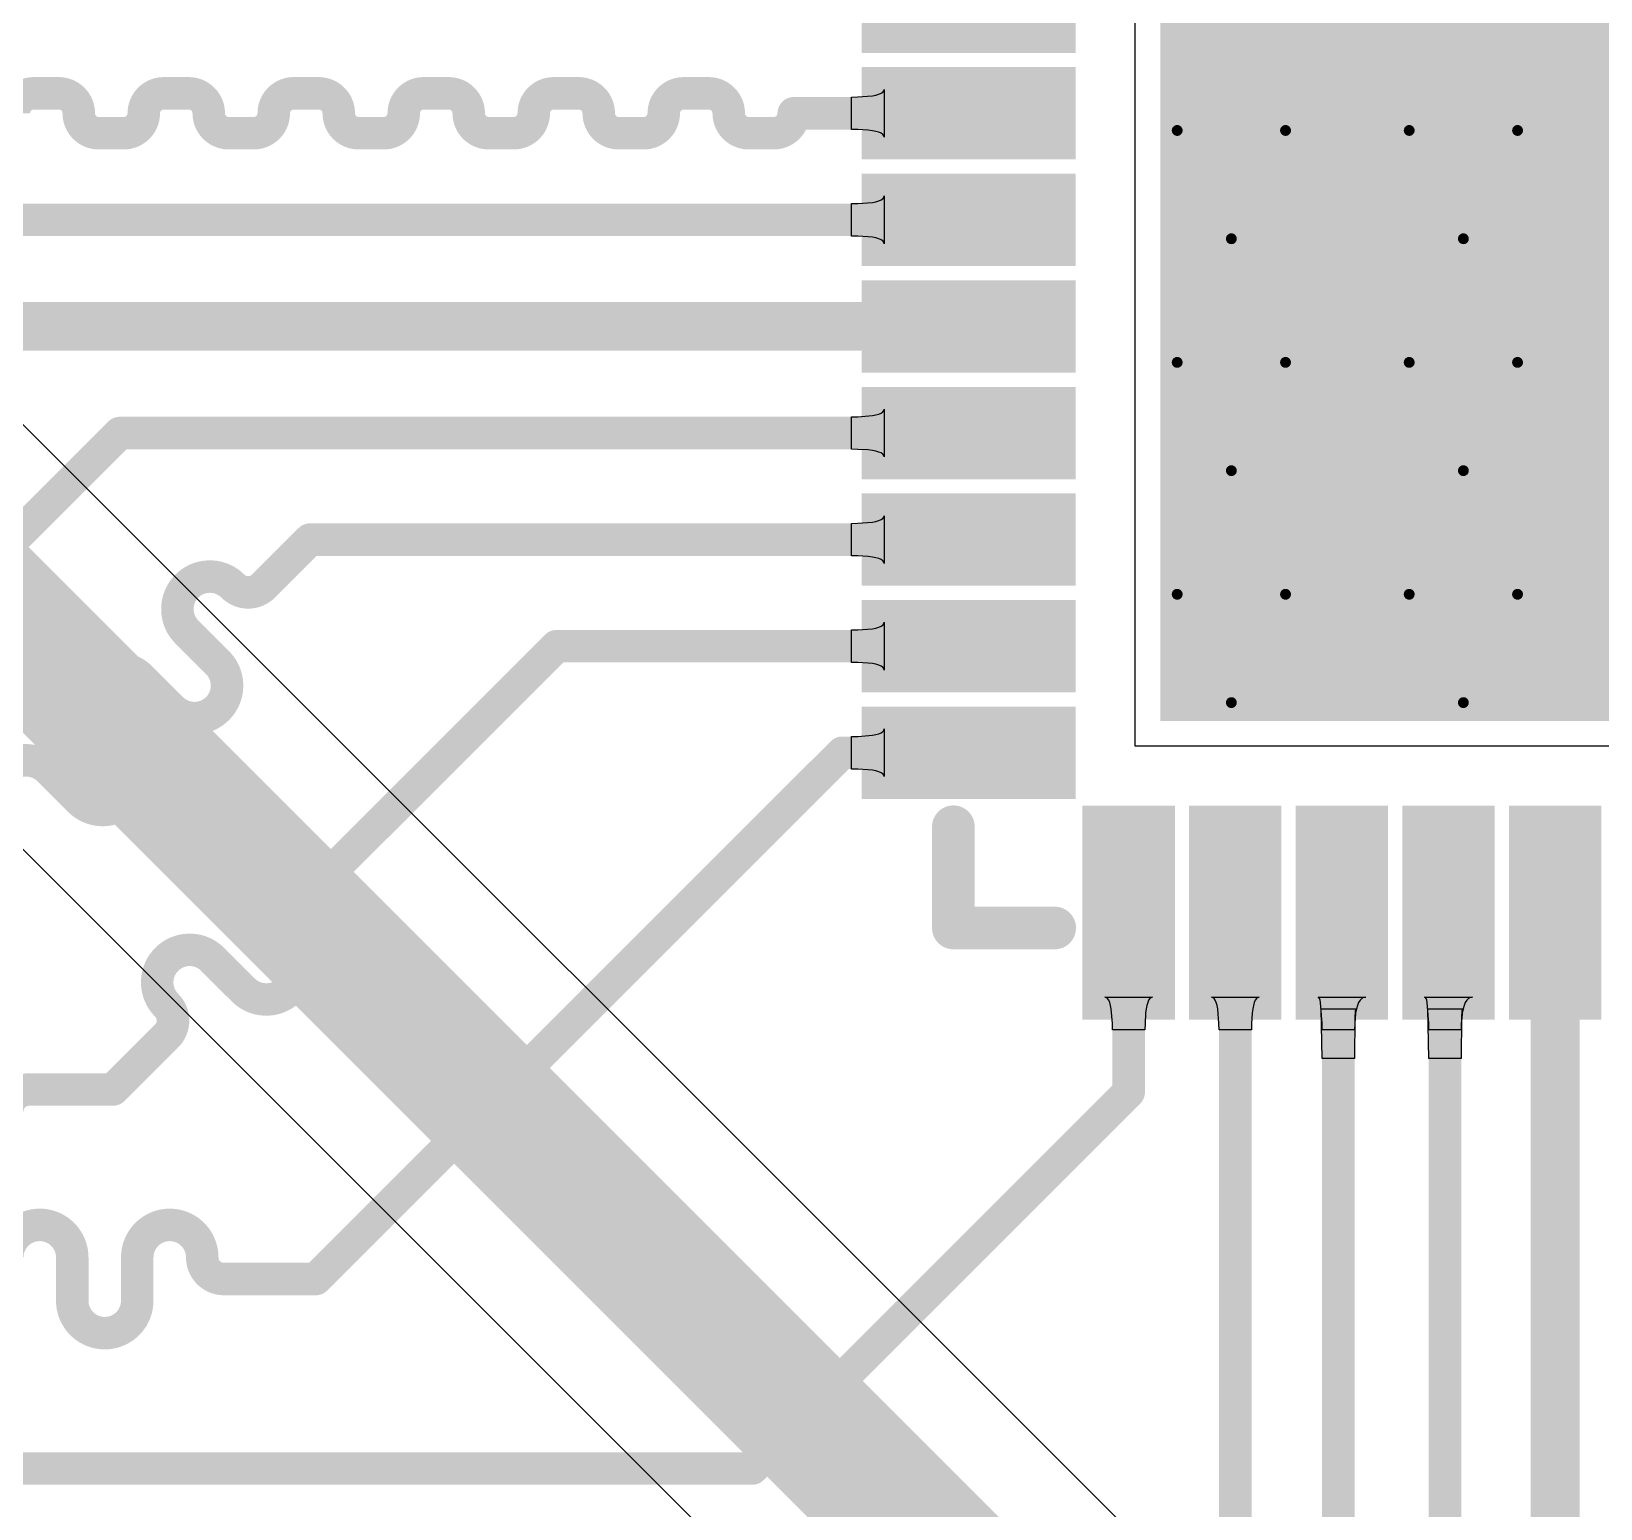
# Model space of a CAD drawing. Header units: millimetres. Extents: x 80 to 220, y 44 to 120.
# Drawn here: x 113.3 to 120.66, y 69.78 to 76.71 of the extents above; entities that cross this region are included whole.
import ezdxf

# ---------------------------------------------------------------- set-up
doc = ezdxf.new("R2010")
doc.units = ezdxf.units.MM
for name, color, linetype in [('BottomLayer', 5, 'Continuous'), ('DrillDrawing', 1, 'Continuous'), ('MultiLayer', 9, 'Continuous'), ('TopLayer', 1, 'Continuous'), ('TopOverlay', 2, 'Continuous'), ('TopPaste', 8, 'Continuous'), ('TopSolder', 216, 'Continuous'), ('ViaHoleLayer', 16, 'Continuous')]:
    doc.layers.add(name, color=color, linetype=linetype)

# ---------------------------------------------------------------- blocks, each defined once
blk = doc.blocks.new('QFN_64PIN_7')
at = {"layer": 'TopLayer'}
for points in [[(-3.5, -3.5), (3.5, -3.5), (-3.5, 3.5), (3.5, 3.5)], [(4.1, -1.635), (4.1, -1.865), (4.9, -1.635), (4.9, -1.865)], [(4.1, -2.135), (4.1, -2.365), (4.9, -2.135), (4.9, -2.365)], [(4.1, -2.635), (4.1, -2.865), (4.9, -2.635), (4.9, -2.865)], [(4.1, -3.135), (4.1, -3.365), (4.9, -3.135), (4.9, -3.365)], [(4.1, -3.635), (4.1, -3.865), (4.9, -3.635), (4.9, -3.865)], [(0.635, -4.9), (0.865, -4.9), (0.635, -4.1), (0.865, -4.1)], [(1.135, -4.9), (1.365, -4.9), (1.135, -4.1), (1.365, -4.1)], [(1.635, -4.9), (1.865, -4.9), (1.635, -4.1), (1.865, -4.1)], [(2.135, -4.9), (2.365, -4.9), (2.135, -4.1), (2.365, -4.1)], [(2.635, -4.9), (2.865, -4.9), (2.635, -4.1), (2.865, -4.1)], [(3.135, -4.9), (3.365, -4.9), (3.135, -4.1), (3.365, -4.1)], [(3.635, -4.9), (3.865, -4.9), (3.635, -4.1), (3.865, -4.1)]]:
    blk.add_solid(points, dxfattribs=at)
at = {"layer": 'TopOverlay', "const_width": 0.2}
for points in [[(4.572, -4.572), (4.572, -4.097)], [(4.572, -4.572), (4.097, -4.572)]]:
    blk.add_lwpolyline(points, dxfattribs=at)
at = {"layer": 'TopOverlay', "const_width": 0.1}
for points in [[(4.522, -4.097, 1), (4.622, -4.097, 1)], [(4.047, -4.572, 1), (4.147, -4.572, 1)], [(4.522, -4.572, 1), (4.622, -4.572, 1)], [(4.522, -4.572, 1), (4.622, -4.572, 1)]]:
    blk.add_lwpolyline(points, format="xyb", close=True, dxfattribs=at)
at = {"layer": 'TopPaste'}
for points in [[(-3.5, -3.5), (3.5, -3.5), (-3.5, 3.5), (3.5, 3.5)], [(4.1, -1.635), (4.1, -1.865), (4.9, -1.635), (4.9, -1.865)], [(4.1, -2.135), (4.1, -2.365), (4.9, -2.135), (4.9, -2.365)], [(4.1, -2.635), (4.1, -2.865), (4.9, -2.635), (4.9, -2.865)], [(4.1, -3.135), (4.1, -3.365), (4.9, -3.135), (4.9, -3.365)], [(4.1, -3.635), (4.1, -3.865), (4.9, -3.635), (4.9, -3.865)], [(0.635, -4.9), (0.865, -4.9), (0.635, -4.1), (0.865, -4.1)], [(1.135, -4.9), (1.365, -4.9), (1.135, -4.1), (1.365, -4.1)], [(1.635, -4.9), (1.865, -4.9), (1.635, -4.1), (1.865, -4.1)], [(2.135, -4.9), (2.365, -4.9), (2.135, -4.1), (2.365, -4.1)], [(2.635, -4.9), (2.865, -4.9), (2.635, -4.1), (2.865, -4.1)], [(3.135, -4.9), (3.365, -4.9), (3.135, -4.1), (3.365, -4.1)], [(3.635, -4.9), (3.865, -4.9), (3.635, -4.1), (3.865, -4.1)]]:
    blk.add_solid(points, dxfattribs=at)
at = {"layer": 'TopSolder'}
for points in [[(-3.6016, -3.6016), (3.6016, -3.6016), (-3.6016, 3.6016), (3.6016, 3.6016)], [(3.9984, -1.5334), (3.9984, -1.9666), (5.0016, -1.5334), (5.0016, -1.9666)], [(3.9984, -2.0334), (3.9984, -2.4666), (5.0016, -2.0334), (5.0016, -2.4666)], [(3.9984, -2.5334), (3.9984, -2.9666), (5.0016, -2.5334), (5.0016, -2.9666)], [(3.9984, -3.0334), (3.9984, -3.4666), (5.0016, -3.0334), (5.0016, -3.4666)], [(3.9984, -3.5334), (3.9984, -3.9666), (5.0016, -3.5334), (5.0016, -3.9666)], [(0.4666, -3.9984), (0.0334, -3.9984), (0.4666, -5.0016), (0.0334, -5.0016)], [(0.5334, -5.0016), (0.9666, -5.0016), (0.5334, -3.9984), (0.9666, -3.9984)], [(1.0334, -5.0016), (1.4666, -5.0016), (1.0334, -3.9984), (1.4666, -3.9984)], [(1.5334, -5.0016), (1.9666, -5.0016), (1.5334, -3.9984), (1.9666, -3.9984)], [(2.0334, -5.0016), (2.4666, -5.0016), (2.0334, -3.9984), (2.4666, -3.9984)], [(2.5334, -5.0016), (2.9666, -5.0016), (2.5334, -3.9984), (2.9666, -3.9984)], [(3.0334, -5.0016), (3.4666, -5.0016), (3.0334, -3.9984), (3.4666, -3.9984)], [(3.5334, -5.0016), (3.9666, -5.0016), (3.5334, -3.9984), (3.9666, -3.9984)]]:
    blk.add_solid(points, dxfattribs=at)

msp = doc.modelspace()

# ---------------------------------------------------------------- linework, layer by layer
at = {"layer": 'BottomLayer'}
for p, q in [((119.598, 68.5291), (112.8194, 75.3078)), ((111.823, 74.3114), (118.808, 67.3264))]:
    msp.add_line(p, q, dxfattribs=at)
at = {"layer": 'BottomLayer', "const_width": 0.225}
for points in [[(118.8127, 75.9949, 1), (119.0377, 75.9949, 1)], [(118.8127, 75.9949, 1), (119.0377, 75.9949, 1)], [(118.8127, 75.9949, 1), (119.0377, 75.9949, 1)], [(119.9007, 75.9949, 1), (120.1257, 75.9949, 1)], [(118.8127, 74.907, 1), (119.0377, 74.907, 1)], [(118.8127, 74.907, 1), (119.0377, 74.907, 1)], [(118.8127, 74.907, 1), (119.0377, 74.907, 1)], [(119.9007, 74.907, 1), (120.1257, 74.907, 1)], [(118.8127, 73.819, 1), (119.0377, 73.819, 1)], [(118.8127, 73.819, 1), (119.0377, 73.819, 1)], [(118.8127, 73.819, 1), (119.0377, 73.819, 1)], [(119.9007, 73.819, 1), (120.1257, 73.819, 1)]]:
    msp.add_lwpolyline(points, format="xyb", close=True, dxfattribs=at)
at = {"layer": 'BottomLayer', "const_width": 0.635}
msp.add_lwpolyline([(112.3212, 74.8096), (119.3062, 67.8246)], dxfattribs=at)
at = {"layer": 'DrillDrawing', "const_width": 0.0508}
for points in [[(118.6712, 76.2489), (119.1792, 76.2489)], [(118.6712, 76.2489), (118.9252, 75.7409)], [(118.6712, 76.2489), (119.1792, 76.2489)], [(118.6712, 76.2489), (118.9252, 75.7409)], [(118.6712, 76.2489), (119.1792, 76.2489)], [(118.6712, 76.2489), (118.9252, 75.7409)], [(118.9252, 75.7409), (119.1792, 76.2489)], [(118.9252, 75.7409), (119.1792, 76.2489)], [(118.9252, 75.7409), (119.1792, 76.2489)], [(119.7592, 76.2489), (120.2672, 76.2489)], [(119.7592, 76.2489), (120.0132, 75.7409)], [(120.0132, 75.7409), (120.2672, 76.2489)], [(118.6712, 75.161), (119.1792, 75.161)], [(118.6712, 75.161), (118.9252, 74.653)], [(118.6712, 75.161), (119.1792, 75.161)], [(118.6712, 75.161), (118.9252, 74.653)], [(118.6712, 75.161), (119.1792, 75.161)], [(118.6712, 75.161), (118.9252, 74.653)], [(118.9252, 74.653), (119.1792, 75.161)], [(118.9252, 74.653), (119.1792, 75.161)], [(118.9252, 74.653), (119.1792, 75.161)], [(119.7592, 75.161), (120.2672, 75.161)], [(119.7592, 75.161), (120.0132, 74.653)], [(120.0132, 74.653), (120.2672, 75.161)], [(118.6712, 74.073), (119.1792, 74.073)], [(118.6712, 74.073), (118.9252, 73.565)], [(118.6712, 74.073), (119.1792, 74.073)], [(118.6712, 74.073), (118.9252, 73.565)], [(118.6712, 74.073), (119.1792, 74.073)], [(118.6712, 74.073), (118.9252, 73.565)], [(118.9252, 73.565), (119.1792, 74.073)], [(118.9252, 73.565), (119.1792, 74.073)], [(118.9252, 73.565), (119.1792, 74.073)], [(119.7592, 74.073), (120.2672, 74.073)], [(119.7592, 74.073), (120.0132, 73.565)], [(120.0132, 73.565), (120.2672, 74.073)]]:
    msp.add_lwpolyline(points, dxfattribs=at)
at = {"layer": 'DrillDrawing', "const_width": 0.0254}
for points in [[(118.6585, 76.2489, 1), (118.6839, 76.2489, 1)], [(118.6585, 76.2489, 1), (118.6839, 76.2489, 1)], [(118.6585, 76.2489, 1), (118.6839, 76.2489, 1)], [(118.6585, 76.2489, 1), (118.6839, 76.2489, 1)], [(118.6585, 76.2489, 1), (118.6839, 76.2489, 1)], [(118.6585, 76.2489, 1), (118.6839, 76.2489, 1)], [(119.1665, 76.2489, 1), (119.1919, 76.2489, 1)], [(119.1665, 76.2489, 1), (119.1919, 76.2489, 1)], [(119.1665, 76.2489, 1), (119.1919, 76.2489, 1)], [(119.1665, 76.2489, 1), (119.1919, 76.2489, 1)], [(119.1665, 76.2489, 1), (119.1919, 76.2489, 1)], [(119.1665, 76.2489, 1), (119.1919, 76.2489, 1)], [(119.7465, 76.2489, 1), (119.7719, 76.2489, 1)], [(119.7465, 76.2489, 1), (119.7719, 76.2489, 1)], [(120.2545, 76.2489, 1), (120.2799, 76.2489, 1)], [(120.2545, 76.2489, 1), (120.2799, 76.2489, 1)], [(118.9125, 75.7409, 1), (118.9379, 75.7409, 1)], [(118.9125, 75.7409, 1), (118.9379, 75.7409, 1)], [(118.9125, 75.7409, 1), (118.9379, 75.7409, 1)], [(118.9125, 75.7409, 1), (118.9379, 75.7409, 1)], [(118.9125, 75.7409, 1), (118.9379, 75.7409, 1)], [(118.9125, 75.7409, 1), (118.9379, 75.7409, 1)], [(120.0005, 75.7409, 1), (120.0259, 75.7409, 1)], [(120.0005, 75.7409, 1), (120.0259, 75.7409, 1)], [(118.6585, 75.161, 1), (118.6839, 75.161, 1)], [(118.6585, 75.161, 1), (118.6839, 75.161, 1)], [(118.6585, 75.161, 1), (118.6839, 75.161, 1)], [(118.6585, 75.161, 1), (118.6839, 75.161, 1)], [(118.6585, 75.161, 1), (118.6839, 75.161, 1)], [(118.6585, 75.161, 1), (118.6839, 75.161, 1)], [(119.1665, 75.161, 1), (119.1919, 75.161, 1)], [(119.1665, 75.161, 1), (119.1919, 75.161, 1)], [(119.1665, 75.161, 1), (119.1919, 75.161, 1)], [(119.1665, 75.161, 1), (119.1919, 75.161, 1)], [(119.1665, 75.161, 1), (119.1919, 75.161, 1)], [(119.1665, 75.161, 1), (119.1919, 75.161, 1)], [(119.7465, 75.161, 1), (119.7719, 75.161, 1)], [(119.7465, 75.161, 1), (119.7719, 75.161, 1)], [(120.2545, 75.161, 1), (120.2799, 75.161, 1)], [(120.2545, 75.161, 1), (120.2799, 75.161, 1)], [(118.9125, 74.653, 1), (118.9379, 74.653, 1)], [(118.9125, 74.653, 1), (118.9379, 74.653, 1)], [(118.9125, 74.653, 1), (118.9379, 74.653, 1)], [(118.9125, 74.653, 1), (118.9379, 74.653, 1)], [(118.9125, 74.653, 1), (118.9379, 74.653, 1)], [(118.9125, 74.653, 1), (118.9379, 74.653, 1)], [(120.0005, 74.653, 1), (120.0259, 74.653, 1)], [(120.0005, 74.653, 1), (120.0259, 74.653, 1)], [(118.6585, 74.073, 1), (118.6839, 74.073, 1)], [(118.6585, 74.073, 1), (118.6839, 74.073, 1)], [(118.6585, 74.073, 1), (118.6839, 74.073, 1)], [(118.6585, 74.073, 1), (118.6839, 74.073, 1)], [(118.6585, 74.073, 1), (118.6839, 74.073, 1)], [(118.6585, 74.073, 1), (118.6839, 74.073, 1)], [(119.1665, 74.073, 1), (119.1919, 74.073, 1)], [(119.1665, 74.073, 1), (119.1919, 74.073, 1)], [(119.1665, 74.073, 1), (119.1919, 74.073, 1)], [(119.1665, 74.073, 1), (119.1919, 74.073, 1)], [(119.1665, 74.073, 1), (119.1919, 74.073, 1)], [(119.1665, 74.073, 1), (119.1919, 74.073, 1)], [(119.7465, 74.073, 1), (119.7719, 74.073, 1)], [(119.7465, 74.073, 1), (119.7719, 74.073, 1)], [(120.2545, 74.073, 1), (120.2799, 74.073, 1)], [(120.2545, 74.073, 1), (120.2799, 74.073, 1)], [(118.9125, 73.565, 1), (118.9379, 73.565, 1)], [(118.9125, 73.565, 1), (118.9379, 73.565, 1)], [(118.9125, 73.565, 1), (118.9379, 73.565, 1)], [(118.9125, 73.565, 1), (118.9379, 73.565, 1)], [(118.9125, 73.565, 1), (118.9379, 73.565, 1)], [(118.9125, 73.565, 1), (118.9379, 73.565, 1)], [(120.0005, 73.565, 1), (120.0259, 73.565, 1)], [(120.0005, 73.565, 1), (120.0259, 73.565, 1)]]:
    msp.add_lwpolyline(points, format="xyb", close=True, dxfattribs=at)
at = {"layer": 'MultiLayer', "const_width": 0.225}
for points in [[(118.8127, 75.9949, 1), (119.0377, 75.9949, 1)], [(118.8127, 75.9949, 1), (119.0377, 75.9949, 1)], [(118.8127, 75.9949, 1), (119.0377, 75.9949, 1)], [(119.9007, 75.9949, 1), (120.1257, 75.9949, 1)], [(118.8127, 74.907, 1), (119.0377, 74.907, 1)], [(118.8127, 74.907, 1), (119.0377, 74.907, 1)], [(118.8127, 74.907, 1), (119.0377, 74.907, 1)], [(119.9007, 74.907, 1), (120.1257, 74.907, 1)], [(118.8127, 73.819, 1), (119.0377, 73.819, 1)], [(118.8127, 73.819, 1), (119.0377, 73.819, 1)], [(118.8127, 73.819, 1), (119.0377, 73.819, 1)], [(119.9007, 73.819, 1), (120.1257, 73.819, 1)]]:
    msp.add_lwpolyline(points, format="xyb", close=True, dxfattribs=at)
at = {"layer": 'TopLayer'}
for p, q in [((118.4746, 76.3336), (118.4746, 76.8336)), ((117.1442, 76.4058), (117.1732, 76.4062)), ((117.1442, 76.2534), (117.1442, 76.4058)), ((117.1732, 76.4062), (117.2418, 76.4115)), ((117.2418, 76.4115), (117.2585, 76.4147)), ((117.2585, 76.4147), (117.2723, 76.4187)), ((117.2723, 76.4187), (117.2829, 76.4233)), ((117.2829, 76.4233), (117.2905, 76.4287)), ((117.2905, 76.4287), (117.2951, 76.4348)), ((117.2951, 76.4348), (117.2966, 76.4415)), ((117.2966, 76.4415), (117.2966, 76.2176)), ((118.4746, 75.8336), (118.4746, 76.3336)), ((117.1732, 76.253), (117.1442, 76.2534)), ((117.222, 76.2502), (117.1732, 76.253)), ((117.2418, 76.2477), (117.222, 76.2502)), ((117.2585, 76.2445), (117.2418, 76.2477)), ((117.2723, 76.2405), (117.2585, 76.2445)), ((117.2829, 76.2359), (117.2723, 76.2405)), ((117.2905, 76.2305), (117.2829, 76.2359)), ((117.2951, 76.2244), (117.2905, 76.2305)), ((117.2966, 76.2176), (117.2951, 76.2244)), ((117.1442, 75.9058), (117.1732, 75.9062)), ((117.1442, 75.7534), (117.1442, 75.9058)), ((117.1732, 75.9062), (117.2418, 75.9115)), ((117.2418, 75.9115), (117.2585, 75.9147)), ((117.2585, 75.9147), (117.2723, 75.9187)), ((117.2723, 75.9187), (117.2829, 75.9233)), ((117.2829, 75.9233), (117.2905, 75.9287)), ((117.2905, 75.9287), (117.2951, 75.9348)), ((117.2951, 75.9348), (117.2966, 75.9415)), ((117.2966, 75.9415), (117.2966, 75.7176)), ((118.4746, 75.3336), (118.4746, 75.8336)), ((117.1732, 75.753), (117.1442, 75.7534)), ((117.222, 75.7502), (117.1732, 75.753)), ((117.2418, 75.7477), (117.222, 75.7502)), ((117.2585, 75.7445), (117.2418, 75.7477)), ((117.2723, 75.7405), (117.2585, 75.7445)), ((117.2829, 75.7359), (117.2723, 75.7405)), ((117.2905, 75.7305), (117.2829, 75.7359)), ((117.2951, 75.7244), (117.2905, 75.7305)), ((117.2966, 75.7176), (117.2951, 75.7244)), ((118.4746, 74.8336), (118.4746, 75.3336)), ((117.2418, 74.9115), (117.2585, 74.9147)), ((117.2585, 74.9147), (117.2723, 74.9187)), ((117.2723, 74.9187), (117.2829, 74.9233)), ((117.2829, 74.9233), (117.2905, 74.9287)), ((117.2905, 74.9287), (117.2951, 74.9348)), ((117.2951, 74.9348), (117.2966, 74.9415)), ((117.2966, 74.9415), (117.2966, 74.7176)), ((117.1442, 74.9058), (117.1732, 74.9062)), ((117.1442, 74.7534), (117.1442, 74.9058)), ((117.1732, 74.9062), (117.2418, 74.9115)), ((118.4746, 74.3336), (118.4746, 74.8336)), ((117.1732, 74.753), (117.1442, 74.7534)), ((117.222, 74.7502), (117.1732, 74.753)), ((117.2418, 74.7477), (117.222, 74.7502)), ((117.2585, 74.7445), (117.2418, 74.7477)), ((117.2723, 74.7405), (117.2585, 74.7445)), ((117.2829, 74.7359), (117.2723, 74.7405)), ((117.2905, 74.7305), (117.2829, 74.7359)), ((117.2951, 74.7244), (117.2905, 74.7305)), ((117.2966, 74.7176), (117.2951, 74.7244)), ((117.1442, 74.4058), (117.1732, 74.4062)), ((117.1442, 74.2534), (117.1442, 74.4058)), ((117.1732, 74.4062), (117.2418, 74.4115)), ((117.2418, 74.4115), (117.2585, 74.4147)), ((117.2585, 74.4147), (117.2723, 74.4187)), ((117.2723, 74.4187), (117.2829, 74.4233)), ((117.2829, 74.4233), (117.2905, 74.4287)), ((117.2905, 74.4287), (117.2951, 74.4348)), ((117.2951, 74.4348), (117.2966, 74.4416)), ((117.2966, 74.4416), (117.2966, 74.2176)), ((118.4746, 73.8336), (118.4746, 74.3336)), ((117.1732, 74.253), (117.1442, 74.2534)), ((117.222, 74.2502), (117.1732, 74.253)), ((117.2418, 74.2477), (117.222, 74.2502)), ((117.2585, 74.2445), (117.2418, 74.2477)), ((117.2723, 74.2405), (117.2585, 74.2445)), ((117.2829, 74.2359), (117.2723, 74.2405)), ((117.2905, 74.2305), (117.2829, 74.2359)), ((117.2951, 74.2244), (117.2905, 74.2305)), ((117.2966, 74.2176), (117.2951, 74.2244)), ((117.1442, 73.9058), (117.1732, 73.9062)), ((117.1442, 73.7534), (117.1442, 73.9058)), ((117.1732, 73.9062), (117.2418, 73.9115)), ((117.2418, 73.9115), (117.2585, 73.9147)), ((117.2585, 73.9147), (117.2723, 73.9187)), ((117.2723, 73.9187), (117.2829, 73.9233)), ((117.2829, 73.9233), (117.2905, 73.9287)), ((117.2905, 73.9287), (117.2951, 73.9348)), ((117.2951, 73.9348), (117.2966, 73.9416)), ((117.2966, 73.9416), (117.2966, 73.7177)), ((118.4746, 73.3606), (118.4746, 73.8336)), ((117.1732, 73.753), (117.1442, 73.7534)), ((117.222, 73.7502), (117.1732, 73.753)), ((117.2418, 73.7477), (117.222, 73.7502)), ((117.2585, 73.7445), (117.2418, 73.7477)), ((117.2723, 73.7405), (117.2585, 73.7445)), ((117.2829, 73.7359), (117.2723, 73.7405)), ((117.2905, 73.7305), (117.2829, 73.7359)), ((117.2951, 73.7244), (117.2905, 73.7305)), ((117.2966, 73.7177), (117.2951, 73.7244)), ((117.2951, 73.4348), (117.2966, 73.4416)), ((117.2966, 73.4416), (117.2966, 73.2177)), ((117.1442, 73.4058), (117.1732, 73.4062)), ((117.1442, 73.2534), (117.1442, 73.4058)), ((117.1732, 73.4062), (117.2418, 73.4115)), ((117.2418, 73.4115), (117.2585, 73.4147)), ((117.2585, 73.4147), (117.2723, 73.4187)), ((117.2723, 73.4187), (117.2829, 73.4233)), ((117.2829, 73.4233), (117.2905, 73.4287)), ((117.2905, 73.4287), (117.2951, 73.4348)), ((125.9126, 73.3606), (118.4746, 73.3606)), ((117.1732, 73.253), (117.1442, 73.2534)), ((117.222, 73.2502), (117.1732, 73.253)), ((117.2418, 73.2477), (117.222, 73.2502)), ((117.2585, 73.2445), (117.2418, 73.2477)), ((117.2723, 73.2405), (117.2585, 73.2445)), ((117.2829, 73.2359), (117.2723, 73.2405)), ((117.2905, 73.2305), (117.2829, 73.2359)), ((117.2951, 73.2244), (117.2905, 73.2305)), ((117.2966, 73.2177), (117.2951, 73.2244)), ((118.3384, 72.1811), (118.3317, 72.1826)), ((118.3317, 72.1826), (118.5556, 72.1826)), ((118.3445, 72.1765), (118.3384, 72.1811)), ((118.3499, 72.1689), (118.3445, 72.1765)), ((118.3545, 72.1583), (118.3499, 72.1689)), ((118.3585, 72.1445), (118.3545, 72.1583)), ((118.3617, 72.1278), (118.3585, 72.1445)), ((118.367, 72.0592), (118.3617, 72.1278)), ((118.5255, 72.1278), (118.523, 72.108)), ((118.5287, 72.1445), (118.5255, 72.1278)), ((118.5327, 72.1583), (118.5287, 72.1445)), ((118.5373, 72.1689), (118.5327, 72.1583)), ((118.5427, 72.1765), (118.5373, 72.1689)), ((118.5488, 72.1811), (118.5427, 72.1765)), ((118.5556, 72.1826), (118.5488, 72.1811)), ((118.8384, 72.1811), (118.8316, 72.1826)), ((118.8316, 72.1826), (119.0556, 72.1826)), ((118.8445, 72.1765), (118.8384, 72.1811)), ((118.8499, 72.1689), (118.8445, 72.1765)), ((118.8545, 72.1583), (118.8499, 72.1689)), ((118.8585, 72.1445), (118.8545, 72.1583)), ((118.8617, 72.1278), (118.8585, 72.1445)), ((118.867, 72.0592), (118.8617, 72.1278)), ((119.0255, 72.1278), (119.023, 72.108)), ((119.0287, 72.1445), (119.0255, 72.1278)), ((119.0327, 72.1583), (119.0287, 72.1445)), ((119.0373, 72.1689), (119.0327, 72.1583)), ((119.0427, 72.1765), (119.0373, 72.1689)), ((119.0488, 72.1811), (119.0427, 72.1765)), ((119.0556, 72.1826), (119.0488, 72.1811)), ((119.3353, 72.1811), (119.3316, 72.1826)), ((119.3316, 72.1826), (119.5555, 72.1826)), ((119.3385, 72.1765), (119.3353, 72.1811)), ((119.3414, 72.1689), (119.3385, 72.1765)), ((119.3438, 72.1583), (119.3414, 72.1689)), ((119.3505, 72.0592), (119.3438, 72.1583)), ((119.3507, 71.8957), (119.346, 72.1288)), ((119.346, 72.1288), (119.5078, 72.1288)), ((119.5061, 72.1179), (119.5048, 72.0892)), ((119.5069, 72.1256), (119.5061, 72.1179)), ((119.5078, 72.1288), (119.5069, 72.1256)), ((119.5115, 72.1278), (119.5078, 72.108)), ((119.5162, 72.1445), (119.5115, 72.1278)), ((119.522, 72.1583), (119.5162, 72.1445)), ((119.5288, 72.1689), (119.522, 72.1583)), ((119.5367, 72.1765), (119.5288, 72.1689)), ((119.5456, 72.1811), (119.5367, 72.1765)), ((119.5555, 72.1826), (119.5456, 72.1811)), ((119.8353, 72.1811), (119.8316, 72.1826)), ((119.8316, 72.1826), (120.0555, 72.1826)), ((119.8385, 72.1765), (119.8353, 72.1811)), ((119.8414, 72.1689), (119.8385, 72.1765)), ((119.8438, 72.1583), (119.8414, 72.1689)), ((119.8505, 72.0592), (119.8438, 72.1583)), ((119.8507, 71.8957), (119.846, 72.1288)), ((119.846, 72.1288), (120.0078, 72.1288)), ((120.0061, 72.1179), (120.0048, 72.0892)), ((120.0069, 72.1256), (120.0061, 72.1179)), ((120.0078, 72.1288), (120.0069, 72.1256)), ((120.0115, 72.1278), (120.0078, 72.108)), ((120.0162, 72.1445), (120.0115, 72.1278)), ((120.022, 72.1583), (120.0162, 72.1445)), ((120.0288, 72.1689), (120.022, 72.1583)), ((120.0367, 72.1765), (120.0288, 72.1689)), ((120.0456, 72.1811), (120.0367, 72.1765)), ((120.0555, 72.1826), (120.0456, 72.1811)), ((118.3674, 72.0302), (118.367, 72.0592)), ((118.5202, 72.0592), (118.5198, 72.0302)), ((118.523, 72.108), (118.5202, 72.0592)), ((118.8674, 72.0302), (118.867, 72.0592)), ((119.0202, 72.0592), (119.0198, 72.0302)), ((119.023, 72.108), (119.0202, 72.0592)), ((119.3507, 72.0302), (119.3505, 72.0592)), ((119.5048, 72.0892), (119.5031, 71.8957)), ((119.5036, 72.0592), (119.5031, 72.0302)), ((119.5052, 72.0851), (119.5036, 72.0592)), ((119.5078, 72.108), (119.5052, 72.0851)), ((119.8507, 72.0302), (119.8505, 72.0592)), ((120.0048, 72.0892), (120.0031, 71.8957)), ((120.0036, 72.0592), (120.0031, 72.0302)), ((120.0052, 72.0851), (120.0036, 72.0592)), ((120.0078, 72.108), (120.0052, 72.0851)), ((118.5198, 72.0302), (118.3674, 72.0302)), ((119.0198, 72.0302), (118.8674, 72.0302)), ((119.5031, 72.0302), (119.3507, 72.0302)), ((120.0031, 72.0302), (119.8507, 72.0302)), ((119.5031, 71.8957), (119.3507, 71.8957)), ((120.0031, 71.8957), (119.8507, 71.8957))]:
    msp.add_line(p, q, dxfattribs=at)
at = {"layer": 'TopLayer', "const_width": 0.1524}
for points in [[(113.2153, 76.3296, -0.414214), (113.309, 76.4232)], [(113.4265, 76.4232, -0.414214), (113.5201, 76.3296)], [(113.8249, 76.3296, -0.414214), (113.9186, 76.4232)], [(114.0361, 76.4232, -0.414214), (114.1297, 76.3296)], [(114.4345, 76.3296, -0.414214), (114.5282, 76.4232)], [(114.6457, 76.4232, -0.414214), (114.7393, 76.3296)], [(115.0441, 76.3296, -0.414214), (115.1378, 76.4232)], [(115.2553, 76.4232, -0.414214), (115.3489, 76.3296)], [(115.6537, 76.3296, -0.414214), (115.7474, 76.4232)], [(115.8649, 76.4232, -0.414214), (115.9585, 76.3296)], [(116.2633, 76.3296, -0.414214), (116.357, 76.4232)], [(116.4745, 76.4232, -0.414214), (116.5681, 76.3296)], [(113.6137, 76.236, -0.414214), (113.5201, 76.3296)], [(113.8249, 76.3296, -0.414214), (113.7313, 76.236)], [(114.2233, 76.236, -0.414214), (114.1297, 76.3296)], [(114.4345, 76.3296, -0.414214), (114.3409, 76.236)], [(114.8329, 76.236, -0.414214), (114.7393, 76.3296)], [(115.0441, 76.3296, -0.414214), (114.9505, 76.236)], [(115.4425, 76.236, -0.414214), (115.3489, 76.3296)], [(115.6537, 76.3296, -0.414214), (115.5601, 76.236)], [(116.0521, 76.236, -0.414214), (115.9585, 76.3296)], [(116.2633, 76.3296, -0.414214), (116.1697, 76.236)], [(116.6617, 76.236, -0.414214), (116.5681, 76.3296)], [(116.8729, 76.3296, -0.414214), (116.7793, 76.236)], [(114.0272, 73.8961, -0.414214), (114.0272, 74.1116)], [(114.0272, 74.1116, -0.414214), (114.2427, 74.1116)], [(114.3864, 74.1116, -0.414219), (114.2427, 74.1116)], [(114.1709, 73.7524, -0.414214), (114.1709, 73.5369)], [(113.5961, 73.465, -0.414214), (113.5961, 73.6805)], [(113.5961, 73.6805, -0.414214), (113.8117, 73.6805)], [(114.1709, 73.5369, -0.414214), (113.9553, 73.5369)], [(113.1651, 73.2495, -0.414214), (113.3806, 73.2495)], [(113.7398, 73.3213, -0.414214), (113.7398, 73.1058)], [(113.7398, 73.1058, -0.414214), (113.5243, 73.1058)], [(114.3635, 72.576, -0.414214), (114.3635, 72.7915)], [(114.3635, 72.7915, -0.414214), (114.579, 72.7915)], [(114.7227, 72.7915, -0.414208), (114.579, 72.7915)], [(114.5072, 72.4323, -0.414214), (114.5072, 72.2168)], [(113.9325, 72.145, -0.414214), (113.9325, 72.3605)], [(113.9325, 72.3605, -0.414214), (114.148, 72.3605)], [(114.5072, 72.2168, -0.414214), (114.2917, 72.2168)], [(113.9325, 72.145, -0.414214), (113.9325, 72.0013)], [(113.1848, 71.6482, -0.414214), (113.2864, 71.7498)], [(113.1848, 70.9624, -0.414214), (113.3372, 71.1148)], [(113.3372, 71.1148, -0.414214), (113.4896, 70.9624)], [(113.7944, 70.9624, -0.414214), (113.9468, 71.1148)], [(113.9468, 71.1148, -0.414214), (114.0992, 70.9624)], [(114.2008, 70.8608, -0.414214), (114.0992, 70.9624)], [(113.642, 70.6068, -0.414214), (113.4896, 70.7592)], [(113.7944, 70.7592, -0.414214), (113.642, 70.6068)]]:
    msp.add_lwpolyline(points, format="xyb", dxfattribs=at)
at = {"layer": 'TopLayer'}
for points, const_width in [([(113.309, 76.4232), (113.4265, 76.4232)], 0.1524), ([(113.9186, 76.4232), (114.0361, 76.4232)], 0.1524), ([(114.5282, 76.4232), (114.6457, 76.4232)], 0.1524), ([(115.1378, 76.4232), (115.2553, 76.4232)], 0.1524), ([(115.7474, 76.4232), (115.8649, 76.4232)], 0.1524), ([(116.357, 76.4232), (116.4745, 76.4232)], 0.1524), ([(116.8729, 76.3296), (117.0202, 76.3296)], 0.1524), ([(117.0202, 76.3296), (117.6936, 76.3296)], 0.1524), ([(113.6137, 76.236), (113.7313, 76.236)], 0.1524), ([(114.2233, 76.236), (114.3409, 76.236)], 0.1524), ([(114.8329, 76.236), (114.9505, 76.236)], 0.1524), ([(115.4425, 76.236), (115.5601, 76.236)], 0.1524), ([(116.0521, 76.236), (116.1697, 76.236)], 0.1524), ([(116.6617, 76.236), (116.7793, 76.236)], 0.1524), ([(108.9724, 75.8296), (117.6936, 75.8296)], 0.1524), ([(112.8412, 75.3296), (117.6936, 75.3296)], 0.2286), ([(112.2128, 73.3296), (113.7128, 74.8296)], 0.1524), ([(113.7128, 74.8296), (117.6936, 74.8296)], 0.1524), ([(114.5537, 74.2789), (114.6044, 74.3296)], 0.1524), ([(114.6044, 74.3296), (117.6936, 74.3296)], 0.1524), ([(114.3864, 74.1116), (114.5301, 74.2553)], 0.1524), ([(114.5301, 74.2553), (114.5537, 74.2789)], 0.1524), ([(114.0272, 73.8961), (114.099, 73.8242)], 0.1524), ([(114.099, 73.8242), (114.1709, 73.7524)], 0.1524), ([(114.8612, 72.93), (115.7608, 73.8296)], 0.1524), ([(115.7608, 73.8296), (117.6936, 73.8296)], 0.1524), ([(113.8117, 73.6805), (113.8835, 73.6087)], 0.1524), ([(113.8835, 73.6087), (113.9553, 73.5369)], 0.1524), ([(113.5961, 73.465), (113.668, 73.3932)], 0.1524), ([(113.668, 73.3932), (113.7398, 73.3213)], 0.1524), ([(114.6315, 70.8608), (117.1003, 73.3296)], 0.1524), ([(117.1003, 73.3296), (117.6936, 73.3296)], 0.1524), ([(113.3806, 73.2495), (113.4524, 73.1776)], 0.1524), ([(113.4524, 73.1776), (113.5243, 73.1058)], 0.1524), ([(114.7227, 72.7915), (114.8612, 72.93)], 0.1524), ([(114.3635, 72.576), (114.4354, 72.5042)], 0.1524), ([(118.4436, 71.7372), (118.4436, 72.5796)], 0.1524), ([(118.9436, 69.5956), (118.9436, 72.5796)], 0.1524), ([(119.4429, 72.5789), (119.4436, 72.5796)], 0.2286), ([(119.4429, 72.2255), (119.4429, 72.5789)], 0.2286), ([(119.9429, 72.5789), (119.9436, 72.5796)], 0.2286), ([(119.9429, 72.2255), (119.9429, 72.5789)], 0.2286), ([(120.4436, 67.946), (120.4436, 72.5796)], 0.2286), ([(114.4354, 72.5042), (114.5072, 72.4323)], 0.1524), ([(114.148, 72.3605), (114.2198, 72.2886)], 0.1524), ([(114.2198, 72.2886), (114.2917, 72.2168)], 0.1524), ([(119.4269, 72.2095), (119.4429, 72.2255)], 0.2286), ([(119.9269, 72.2095), (119.9429, 72.2255)], 0.2286), ([(119.4269, 69.1645), (119.4269, 72.2095)], 0.1524), ([(119.9269, 68.8009), (119.9269, 72.2095)], 0.1524), ([(113.7888, 71.8576), (113.9325, 72.0013)], 0.1524), ([(113.681, 71.7498), (113.7888, 71.8576)], 0.1524), ([(113.2864, 71.7498), (113.4896, 71.7498)], 0.1524), ([(113.4896, 71.7498), (113.681, 71.7498)], 0.1524), ([(116.6782, 69.9718), (118.4436, 71.7372)], 0.1524), ([(113.4896, 70.8608), (113.4896, 70.9624)], 0.1524), ([(113.7944, 70.8608), (113.7944, 70.9624)], 0.1524), ([(113.4896, 70.7592), (113.4896, 70.8608)], 0.1524), ([(113.7944, 70.7592), (113.7944, 70.8608)], 0.1524), ([(114.2008, 70.8608), (114.2262, 70.8608)], 0.1524), ([(114.2262, 70.8608), (114.6315, 70.8608)], 0.1524), ([(112.9816, 69.9718), (116.6782, 69.9718)], 0.1524)]:
    msp.add_lwpolyline(points, dxfattribs=dict(at, const_width=const_width))
for points, const_width in [([(113.2709, 76.4232, 1), (113.3471, 76.4232, 1)], 0.0762), ([(113.2709, 76.4232, 1), (113.3471, 76.4232, 1)], 0.0762), ([(113.3884, 76.4232, 1), (113.4646, 76.4232, 1)], 0.0762), ([(113.3884, 76.4232, 1), (113.4646, 76.4232, 1)], 0.0762), ([(113.8805, 76.4232, 1), (113.9567, 76.4232, 1)], 0.0762), ([(113.8805, 76.4232, 1), (113.9567, 76.4232, 1)], 0.0762), ([(113.998, 76.4232, 1), (114.0742, 76.4232, 1)], 0.0762), ([(113.998, 76.4232, 1), (114.0742, 76.4232, 1)], 0.0762), ([(114.4901, 76.4232, 1), (114.5663, 76.4232, 1)], 0.0762), ([(114.4901, 76.4232, 1), (114.5663, 76.4232, 1)], 0.0762), ([(114.6076, 76.4232, 1), (114.6838, 76.4232, 1)], 0.0762), ([(114.6076, 76.4232, 1), (114.6838, 76.4232, 1)], 0.0762), ([(115.0997, 76.4232, 1), (115.1759, 76.4232, 1)], 0.0762), ([(115.0997, 76.4232, 1), (115.1759, 76.4232, 1)], 0.0762), ([(115.2172, 76.4232, 1), (115.2934, 76.4232, 1)], 0.0762), ([(115.2172, 76.4232, 1), (115.2934, 76.4232, 1)], 0.0762), ([(115.7093, 76.4232, 1), (115.7855, 76.4232, 1)], 0.0762), ([(115.7093, 76.4232, 1), (115.7855, 76.4232, 1)], 0.0762), ([(115.8268, 76.4232, 1), (115.903, 76.4232, 1)], 0.0762), ([(115.8268, 76.4232, 1), (115.903, 76.4232, 1)], 0.0762), ([(116.3189, 76.4232, 1), (116.3951, 76.4232, 1)], 0.0762), ([(116.3189, 76.4232, 1), (116.3951, 76.4232, 1)], 0.0762), ([(116.4364, 76.4232, 1), (116.5126, 76.4232, 1)], 0.0762), ([(116.4364, 76.4232, 1), (116.5126, 76.4232, 1)], 0.0762), ([(113.482, 76.3296, 1), (113.5582, 76.3296, 1)], 0.0762), ([(113.482, 76.3296, 1), (113.5582, 76.3296, 1)], 0.0762), ([(113.7868, 76.3296, 1), (113.863, 76.3296, 1)], 0.0762), ([(113.7868, 76.3296, 1), (113.863, 76.3296, 1)], 0.0762), ([(114.0916, 76.3296, 1), (114.1678, 76.3296, 1)], 0.0762), ([(114.0916, 76.3296, 1), (114.1678, 76.3296, 1)], 0.0762), ([(114.3964, 76.3296, 1), (114.4726, 76.3296, 1)], 0.0762), ([(114.3964, 76.3296, 1), (114.4726, 76.3296, 1)], 0.0762), ([(114.7012, 76.3296, 1), (114.7774, 76.3296, 1)], 0.0762), ([(114.7012, 76.3296, 1), (114.7774, 76.3296, 1)], 0.0762), ([(115.006, 76.3296, 1), (115.0822, 76.3296, 1)], 0.0762), ([(115.006, 76.3296, 1), (115.0822, 76.3296, 1)], 0.0762), ([(115.3108, 76.3296, 1), (115.387, 76.3296, 1)], 0.0762), ([(115.3108, 76.3296, 1), (115.387, 76.3296, 1)], 0.0762), ([(115.6156, 76.3296, 1), (115.6918, 76.3296, 1)], 0.0762), ([(115.6156, 76.3296, 1), (115.6918, 76.3296, 1)], 0.0762), ([(115.9204, 76.3296, 1), (115.9966, 76.3296, 1)], 0.0762), ([(115.9204, 76.3296, 1), (115.9966, 76.3296, 1)], 0.0762), ([(116.2252, 76.3296, 1), (116.3014, 76.3296, 1)], 0.0762), ([(116.2252, 76.3296, 1), (116.3014, 76.3296, 1)], 0.0762), ([(116.53, 76.3296, 1), (116.6062, 76.3296, 1)], 0.0762), ([(116.53, 76.3296, 1), (116.6062, 76.3296, 1)], 0.0762), ([(116.8348, 76.3296, 1), (116.911, 76.3296, 1)], 0.0762), ([(116.8348, 76.3296, 1), (116.911, 76.3296, 1)], 0.0762), ([(116.9821, 76.3296, 1), (117.0583, 76.3296, 1)], 0.0762), ([(116.9821, 76.3296, 1), (117.0583, 76.3296, 1)], 0.0762), ([(117.6555, 76.3296, 1), (117.7317, 76.3296, 1)], 0.0762), ([(113.5756, 76.236, 1), (113.6518, 76.236, 1)], 0.0762), ([(113.5756, 76.236, 1), (113.6518, 76.236, 1)], 0.0762), ([(113.6932, 76.236, 1), (113.7694, 76.236, 1)], 0.0762), ([(113.6932, 76.236, 1), (113.7694, 76.236, 1)], 0.0762), ([(114.1852, 76.236, 1), (114.2614, 76.236, 1)], 0.0762), ([(114.1852, 76.236, 1), (114.2614, 76.236, 1)], 0.0762), ([(114.3028, 76.236, 1), (114.379, 76.236, 1)], 0.0762), ([(114.3028, 76.236, 1), (114.379, 76.236, 1)], 0.0762), ([(114.7948, 76.236, 1), (114.871, 76.236, 1)], 0.0762), ([(114.7948, 76.236, 1), (114.871, 76.236, 1)], 0.0762), ([(114.9124, 76.236, 1), (114.9886, 76.236, 1)], 0.0762), ([(114.9124, 76.236, 1), (114.9886, 76.236, 1)], 0.0762), ([(115.4044, 76.236, 1), (115.4806, 76.236, 1)], 0.0762), ([(115.4044, 76.236, 1), (115.4806, 76.236, 1)], 0.0762), ([(115.522, 76.236, 1), (115.5982, 76.236, 1)], 0.0762), ([(115.522, 76.236, 1), (115.5982, 76.236, 1)], 0.0762), ([(116.014, 76.236, 1), (116.0902, 76.236, 1)], 0.0762), ([(116.014, 76.236, 1), (116.0902, 76.236, 1)], 0.0762), ([(116.1316, 76.236, 1), (116.2078, 76.236, 1)], 0.0762), ([(116.1316, 76.236, 1), (116.2078, 76.236, 1)], 0.0762), ([(116.6236, 76.236, 1), (116.6998, 76.236, 1)], 0.0762), ([(116.6236, 76.236, 1), (116.6998, 76.236, 1)], 0.0762), ([(116.7412, 76.236, 1), (116.8174, 76.236, 1)], 0.0762), ([(116.7412, 76.236, 1), (116.8174, 76.236, 1)], 0.0762), ([(118.8127, 75.9949, 1), (119.0377, 75.9949, 1)], 0.225), ([(118.8127, 75.9949, 1), (119.0377, 75.9949, 1)], 0.225), ([(118.8127, 75.9949, 1), (119.0377, 75.9949, 1)], 0.225), ([(119.9007, 75.9949, 1), (120.1257, 75.9949, 1)], 0.225), ([(117.6555, 75.8296, 1), (117.7317, 75.8296, 1)], 0.0762), ([(117.6364, 75.3296, 1), (117.7507, 75.3296, 1)], 0.1143), ([(118.8127, 74.907, 1), (119.0377, 74.907, 1)], 0.225), ([(118.8127, 74.907, 1), (119.0377, 74.907, 1)], 0.225), ([(118.8127, 74.907, 1), (119.0377, 74.907, 1)], 0.225), ([(119.9007, 74.907, 1), (120.1257, 74.907, 1)], 0.225), ([(113.6747, 74.8296, 1), (113.7509, 74.8296, 1)], 0.0762), ([(113.6747, 74.8296, 1), (113.7509, 74.8296, 1)], 0.0762), ([(117.6555, 74.8296, 1), (117.7317, 74.8296, 1)], 0.0762), ([(114.5663, 74.3296, 1), (114.6425, 74.3296, 1)], 0.0762), ([(114.5663, 74.3296, 1), (114.6425, 74.3296, 1)], 0.0762), ([(117.6555, 74.3296, 1), (117.7317, 74.3296, 1)], 0.0762), ([(114.492, 74.2553, 1), (114.5682, 74.2553, 1)], 0.0762), ([(114.492, 74.2553, 1), (114.5682, 74.2553, 1)], 0.0762), ([(114.5156, 74.2789, 1), (114.5918, 74.2789, 1)], 0.0762), ([(114.5156, 74.2789, 1), (114.5918, 74.2789, 1)], 0.0762), ([(113.9891, 74.1116, 1), (114.0653, 74.1116, 1)], 0.0762), ([(113.9891, 74.1116, 1), (114.0653, 74.1116, 1)], 0.0762), ([(114.2046, 74.1116, 1), (114.2808, 74.1116, 1)], 0.0762), ([(114.2046, 74.1116, 1), (114.2808, 74.1116, 1)], 0.0762), ([(114.3483, 74.1116, 1), (114.4245, 74.1116, 1)], 0.0762), ([(114.3483, 74.1116, 1), (114.4245, 74.1116, 1)], 0.0762), ([(118.8127, 73.819, 1), (119.0377, 73.819, 1)], 0.225), ([(118.8127, 73.819, 1), (119.0377, 73.819, 1)], 0.225), ([(118.8127, 73.819, 1), (119.0377, 73.819, 1)], 0.225), ([(119.9007, 73.819, 1), (120.1257, 73.819, 1)], 0.225), ([(113.9891, 73.8961, 1), (114.0653, 73.8961, 1)], 0.0762), ([(113.9891, 73.8961, 1), (114.0653, 73.8961, 1)], 0.0762), ([(114.0609, 73.8242, 1), (114.1371, 73.8242, 1)], 0.0762), ([(114.0609, 73.8242, 1), (114.1371, 73.8242, 1)], 0.0762), ([(115.7227, 73.8296, 1), (115.7989, 73.8296, 1)], 0.0762), ([(115.7227, 73.8296, 1), (115.7989, 73.8296, 1)], 0.0762), ([(117.6555, 73.8296, 1), (117.7317, 73.8296, 1)], 0.0762), ([(114.1328, 73.7524, 1), (114.209, 73.7524, 1)], 0.0762), ([(114.1328, 73.7524, 1), (114.209, 73.7524, 1)], 0.0762), ([(113.558, 73.6805, 1), (113.6342, 73.6805, 1)], 0.0762), ([(113.558, 73.6805, 1), (113.6342, 73.6805, 1)], 0.0762), ([(113.7736, 73.6805, 1), (113.8498, 73.6805, 1)], 0.0762), ([(113.7736, 73.6805, 1), (113.8498, 73.6805, 1)], 0.0762), ([(113.8454, 73.6087, 1), (113.9216, 73.6087, 1)], 0.0762), ([(113.8454, 73.6087, 1), (113.9216, 73.6087, 1)], 0.0762), ([(113.9172, 73.5369, 1), (113.9934, 73.5369, 1)], 0.0762), ([(113.9172, 73.5369, 1), (113.9934, 73.5369, 1)], 0.0762), ([(114.1328, 73.5369, 1), (114.209, 73.5369, 1)], 0.0762), ([(114.1328, 73.5369, 1), (114.209, 73.5369, 1)], 0.0762), ([(113.558, 73.465, 1), (113.6342, 73.465, 1)], 0.0762), ([(113.558, 73.465, 1), (113.6342, 73.465, 1)], 0.0762), ([(113.6299, 73.3932, 1), (113.7061, 73.3932, 1)], 0.0762), ([(113.6299, 73.3932, 1), (113.7061, 73.3932, 1)], 0.0762), ([(113.7017, 73.3213, 1), (113.7779, 73.3213, 1)], 0.0762), ([(113.7017, 73.3213, 1), (113.7779, 73.3213, 1)], 0.0762), ([(117.0622, 73.3296, 1), (117.1384, 73.3296, 1)], 0.0762), ([(117.0622, 73.3296, 1), (117.1384, 73.3296, 1)], 0.0762), ([(117.6555, 73.3296, 1), (117.7317, 73.3296, 1)], 0.0762), ([(113.3425, 73.2495, 1), (113.4187, 73.2495, 1)], 0.0762), ([(113.3425, 73.2495, 1), (113.4187, 73.2495, 1)], 0.0762), ([(113.4143, 73.1776, 1), (113.4905, 73.1776, 1)], 0.0762), ([(113.4143, 73.1776, 1), (113.4905, 73.1776, 1)], 0.0762), ([(113.4862, 73.1058, 1), (113.5624, 73.1058, 1)], 0.0762), ([(113.4862, 73.1058, 1), (113.5624, 73.1058, 1)], 0.0762), ([(113.7017, 73.1058, 1), (113.7779, 73.1058, 1)], 0.0762), ([(113.7017, 73.1058, 1), (113.7779, 73.1058, 1)], 0.0762), ([(114.8231, 72.93, 1), (114.8993, 72.93, 1)], 0.0762), ([(114.8231, 72.93, 1), (114.8993, 72.93, 1)], 0.0762), ([(114.3254, 72.7915, 1), (114.4016, 72.7915, 1)], 0.0762), ([(114.3254, 72.7915, 1), (114.4016, 72.7915, 1)], 0.0762), ([(114.5409, 72.7915, 1), (114.6171, 72.7915, 1)], 0.0762), ([(114.5409, 72.7915, 1), (114.6171, 72.7915, 1)], 0.0762), ([(114.6846, 72.7915, 1), (114.7608, 72.7915, 1)], 0.0762), ([(114.6846, 72.7915, 1), (114.7608, 72.7915, 1)], 0.0762), ([(114.3254, 72.576, 1), (114.4016, 72.576, 1)], 0.0762), ([(114.3254, 72.576, 1), (114.4016, 72.576, 1)], 0.0762), ([(118.4055, 72.5796, 1), (118.4817, 72.5796, 1)], 0.0762), ([(118.9055, 72.5796, 1), (118.9817, 72.5796, 1)], 0.0762), ([(119.3857, 72.5789, 1), (119.5, 72.5789, 1)], 0.1143), ([(119.3857, 72.5789, 1), (119.5, 72.5789, 1)], 0.1143), ([(119.3864, 72.5796, 1), (119.5007, 72.5796, 1)], 0.1143), ([(119.8857, 72.5789, 1), (120, 72.5789, 1)], 0.1143), ([(119.8857, 72.5789, 1), (120, 72.5789, 1)], 0.1143), ([(119.8865, 72.5796, 1), (120.0008, 72.5796, 1)], 0.1143), ([(120.3864, 72.5796, 1), (120.5007, 72.5796, 1)], 0.1143), ([(114.3973, 72.5042, 1), (114.4735, 72.5042, 1)], 0.0762), ([(114.3973, 72.5042, 1), (114.4735, 72.5042, 1)], 0.0762), ([(114.4691, 72.4323, 1), (114.5453, 72.4323, 1)], 0.0762), ([(114.4691, 72.4323, 1), (114.5453, 72.4323, 1)], 0.0762), ([(113.8944, 72.3605, 1), (113.9706, 72.3605, 1)], 0.0762), ([(113.8944, 72.3605, 1), (113.9706, 72.3605, 1)], 0.0762), ([(114.1099, 72.3605, 1), (114.1861, 72.3605, 1)], 0.0762), ([(114.1099, 72.3605, 1), (114.1861, 72.3605, 1)], 0.0762), ([(114.1817, 72.2886, 1), (114.2579, 72.2886, 1)], 0.0762), ([(114.1817, 72.2886, 1), (114.2579, 72.2886, 1)], 0.0762), ([(119.3857, 72.2255, 1), (119.5, 72.2255, 1)], 0.1143), ([(119.3857, 72.2255, 1), (119.5, 72.2255, 1)], 0.1143), ([(119.8857, 72.2255, 1), (120, 72.2255, 1)], 0.1143), ([(119.8857, 72.2255, 1), (120, 72.2255, 1)], 0.1143), ([(114.2536, 72.2168, 1), (114.3298, 72.2168, 1)], 0.0762), ([(114.2536, 72.2168, 1), (114.3298, 72.2168, 1)], 0.0762), ([(114.4691, 72.2168, 1), (114.5453, 72.2168, 1)], 0.0762), ([(114.4691, 72.2168, 1), (114.5453, 72.2168, 1)], 0.0762), ([(119.3698, 72.2095, 1), (119.4841, 72.2095, 1)], 0.1143), ([(119.3888, 72.2095, 1), (119.465, 72.2095, 1)], 0.0762), ([(119.8698, 72.2095, 1), (119.9841, 72.2095, 1)], 0.1143), ([(119.8888, 72.2095, 1), (119.965, 72.2095, 1)], 0.0762), ([(113.8944, 72.145, 1), (113.9706, 72.145, 1)], 0.0762), ([(113.8944, 72.145, 1), (113.9706, 72.145, 1)], 0.0762), ([(113.8944, 72.0013, 1), (113.9706, 72.0013, 1)], 0.0762), ([(113.8944, 72.0013, 1), (113.9706, 72.0013, 1)], 0.0762), ([(113.7507, 71.8576, 1), (113.8269, 71.8576, 1)], 0.0762), ([(113.7507, 71.8576, 1), (113.8269, 71.8576, 1)], 0.0762), ([(113.2483, 71.7498, 1), (113.3245, 71.7498, 1)], 0.0762), ([(113.2483, 71.7498, 1), (113.3245, 71.7498, 1)], 0.0762), ([(113.4515, 71.7498, 1), (113.5277, 71.7498, 1)], 0.0762), ([(113.4515, 71.7498, 1), (113.5277, 71.7498, 1)], 0.0762), ([(113.6429, 71.7498, 1), (113.7191, 71.7498, 1)], 0.0762), ([(113.6429, 71.7498, 1), (113.7191, 71.7498, 1)], 0.0762), ([(118.4055, 71.7372, 1), (118.4817, 71.7372, 1)], 0.0762), ([(118.4055, 71.7372, 1), (118.4817, 71.7372, 1)], 0.0762), ([(113.2991, 71.1148, 1), (113.3753, 71.1148, 1)], 0.0762), ([(113.2991, 71.1148, 1), (113.3753, 71.1148, 1)], 0.0762), ([(113.9087, 71.1148, 1), (113.9849, 71.1148, 1)], 0.0762), ([(113.9087, 71.1148, 1), (113.9849, 71.1148, 1)], 0.0762), ([(113.4515, 70.9624, 1), (113.5277, 70.9624, 1)], 0.0762), ([(113.4515, 70.9624, 1), (113.5277, 70.9624, 1)], 0.0762), ([(113.7563, 70.9624, 1), (113.8325, 70.9624, 1)], 0.0762), ([(113.7563, 70.9624, 1), (113.8325, 70.9624, 1)], 0.0762), ([(114.0611, 70.9624, 1), (114.1373, 70.9624, 1)], 0.0762), ([(114.0611, 70.9624, 1), (114.1373, 70.9624, 1)], 0.0762), ([(113.4515, 70.8608, 1), (113.5277, 70.8608, 1)], 0.0762), ([(113.4515, 70.8608, 1), (113.5277, 70.8608, 1)], 0.0762), ([(113.7563, 70.8608, 1), (113.8325, 70.8608, 1)], 0.0762), ([(113.7563, 70.8608, 1), (113.8325, 70.8608, 1)], 0.0762), ([(114.1627, 70.8608, 1), (114.2389, 70.8608, 1)], 0.0762), ([(114.1627, 70.8608, 1), (114.2389, 70.8608, 1)], 0.0762), ([(114.1881, 70.8608, 1), (114.2643, 70.8608, 1)], 0.0762), ([(114.1881, 70.8608, 1), (114.2643, 70.8608, 1)], 0.0762), ([(114.5934, 70.8608, 1), (114.6696, 70.8608, 1)], 0.0762), ([(114.5934, 70.8608, 1), (114.6696, 70.8608, 1)], 0.0762), ([(113.4515, 70.7592, 1), (113.5277, 70.7592, 1)], 0.0762), ([(113.4515, 70.7592, 1), (113.5277, 70.7592, 1)], 0.0762), ([(113.7563, 70.7592, 1), (113.8325, 70.7592, 1)], 0.0762), ([(113.7563, 70.7592, 1), (113.8325, 70.7592, 1)], 0.0762), ([(113.6039, 70.6068, 1), (113.6801, 70.6068, 1)], 0.0762), ([(113.6039, 70.6068, 1), (113.6801, 70.6068, 1)], 0.0762), ([(116.6401, 69.9718, 1), (116.7163, 69.9718, 1)], 0.0762), ([(116.6401, 69.9718, 1), (116.7163, 69.9718, 1)], 0.0762)]:
    msp.add_lwpolyline(points, format="xyb", close=True, dxfattribs=dict(at, const_width=const_width))
at = {"layer": 'ViaHoleLayer', "const_width": 0.1}
for points in [[(118.8752, 75.9949, 1), (118.9752, 75.9949, 1)], [(118.8752, 75.9949, 1), (118.9752, 75.9949, 1)], [(118.8752, 75.9949, 1), (118.9752, 75.9949, 1)], [(119.9632, 75.9949, 1), (120.0632, 75.9949, 1)], [(118.8752, 74.907, 1), (118.9752, 74.907, 1)], [(118.8752, 74.907, 1), (118.9752, 74.907, 1)], [(118.8752, 74.907, 1), (118.9752, 74.907, 1)], [(119.9632, 74.907, 1), (120.0632, 74.907, 1)], [(118.8752, 73.819, 1), (118.9752, 73.819, 1)], [(118.8752, 73.819, 1), (118.9752, 73.819, 1)], [(118.8752, 73.819, 1), (118.9752, 73.819, 1)], [(119.9632, 73.819, 1), (120.0632, 73.819, 1)]]:
    msp.add_lwpolyline(points, format="xyb", close=True, dxfattribs=at)

# ---------------------------------------------------------------- block references
at = {"rotation": 270}
msp.add_blockref('QFN_64PIN_7', (122.1936, 77.0796), dxfattribs=at)

doc.saveas('drawing.dxf')
